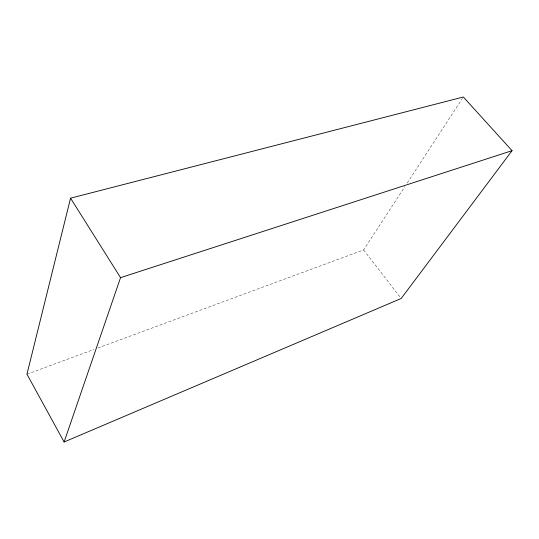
<?xml version="1.0" encoding="UTF-8"?>
<svg xmlns="http://www.w3.org/2000/svg" width="539" height="539" viewBox="0 0 539 539"><rect width="100%" height="100%" fill="white"/><g stroke="black" fill="none" stroke-linecap="round" stroke-linejoin="round"><path stroke-width="0.4" stroke-dasharray="2.69 2.02" d="M97.903 348.012L363.589 249.934L404.957 186.514M407.255 182.99L462.415 98.421M26.95 374.207L93.961 349.467M363.589 249.934L401.184 298.478"/><path stroke-width="0.81" d="M70.562 198.17L26.95 374.207L64.114 441.993L401.184 298.478L512.05 150.677L463.338 97.007L70.562 198.17L120.547 277.652L64.114 441.993M120.547 277.652L512.05 150.677"/></g></svg>
